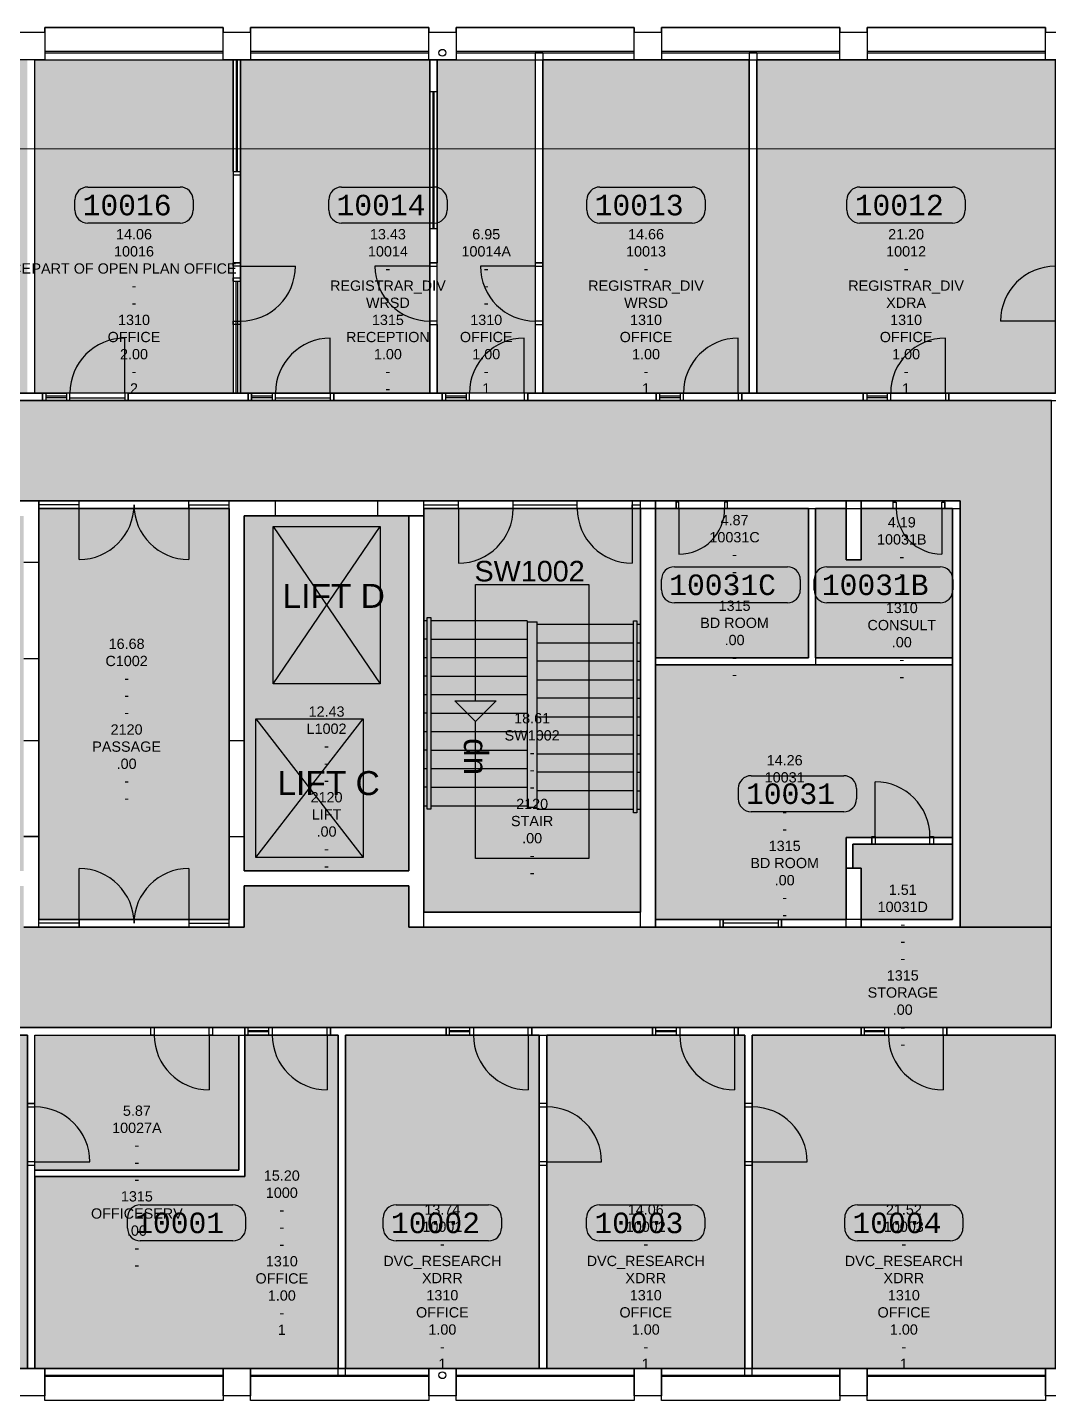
# Model space of a CAD drawing. Header units: millimetres. Extents: x -1147 to 79283, y -22262 to 494.
# Drawn here: x 22273 to 37173, y -19546 to 494 of the extents above; entities that cross this region are included whole.
import ezdxf

# ---------------------------------------------------------------- set-up
doc = ezdxf.new("R2010")
doc.units = ezdxf.units.MM
doc.header["$MEASUREMENT"] = 0
for name, color, linetype in [('_new work', 7, 'Continuous'), ('BRICK_WALLS_P4', 1, 'Continuous'), ('COLUMNS_P5', 3, 'Continuous'), ('DR', 8, 'Continuous'), ('GROS$', 1, 'Continuous'), ('HL-TMP', 7, 'Continuous'), ('LIFTS AND STAIRS', 8, 'Continuous'), ('RM$', 5, 'Continuous'), ('RM$TXT', 5, 'Continuous'), ('SAPSE_P7', 20, 'Continuous'), ('TEXT', 7, 'Continuous'), ('WA', 6, 'Continuous'), ('WA_EXT', 7, 'Continuous'), ('WN', 4, 'Continuous')]:
    doc.layers.add(name, color=color, linetype=linetype)
doc.styles.add('arial', font='arial.ttf')
doc.styles.add('MONOTXT', font='monotxt.shx')
doc.styles.get("Standard").update_dxf_attribs({"font": 'arial.ttf'})

msp = doc.modelspace()

# ---------------------------------------------------------------- hatches: boundary and pattern name
at = {"layer": 'HL-TMP', "true_color": 0xffff00}
h = msp.add_hatch(color=2, dxfattribs=at)
h.paths.add_polyline_path([(5643, -5636), (5643, -4331), (28, -4331), (28, -7221), (5643, -7221)], flags=0)
h.paths.add_polyline_path([(5643, -7331), (28, -7331), (28, -11721), (5643, -11721), (5643, -10151)], flags=0)
h.paths.add_polyline_path([(5643, -14831), (28, -14831), (28, -19076), (5643, -19076)], flags=0)
h.paths.add_polyline_path([(8773, -14211), (5753, -14211), (5753, -19076), (7128, -19076), (7128, -18676), (7528, -18676), (7528, -19076), (8773, -19076)], flags=0)
h.paths.add_polyline_path([(13273, -14211), (8883, -14211), (8883, -19076), (13273, -19076)], flags=0)
h.paths.add_polyline_path([(16273, -14211), (13383, -14211), (13383, -19076), (16273, -19076)], flags=0)
h.paths.add_polyline_path([(19273, -14211), (16383, -14211), (16383, -19076), (19273, -19076)], flags=0)
h.paths.add_polyline_path([(22273, -14211), (19383, -14211), (19383, -19076), (22273, -19076)], flags=0)
h.paths.add_polyline_path([(26806, -14211), (25446, -14211), (25446, -16274), (22383, -16274), (22383, -19076), (26806, -19076)], flags=0)
h.paths.add_polyline_path([(29741, -14211), (26916, -14211), (26916, -19076), (29741, -19076)], flags=0)
h.paths.add_polyline_path([(32741, -14211), (32692, -14211), (29851, -14211), (29851, -19076), (32741, -19076)], flags=0)
h.paths.add_polyline_path([(37273, -14211), (32851, -14211), (32851, -19076), (37273, -19076)], flags=0)
h.paths.add_polyline_path([(40273, -14211), (37383, -14211), (37383, -19076), (40128, -19076), (40128, -18676), (40273, -18676)], flags=0)
h.paths.add_polyline_path([(43273, -14211), (40383, -14211), (40383, -18676), (40528, -18676), (40528, -19076), (43273, -19076)], flags=0)
h.paths.add_polyline_path([(47628, -11831), (42013, -11831), (42013, -14101), (43383, -14101), (43383, -19076), (47628, -19076)], flags=0)
h.paths.add_polyline_path([(47628, -8831), (42013, -8831), (42013, -11721), (47628, -11721)], flags=0)
h.paths.add_polyline_path([(47628, -5843), (42013, -5843), (42013, -8721), (47628, -8721)], flags=0)
h.paths.add_polyline_path([(47628, 24), (43383, 24), (43383, -4331), (42013, -4331), (42013, -4369), (42013, -5733), (47628, -5733)], flags=0)
h.paths.add_polyline_path([(43273, 24), (40528, 24), (40528, -376), (40383, -376), (40383, -4221), (43273, -4221)], flags=0)
h.paths.add_polyline_path([(40273, -376), (40128, -376), (40128, 24), (37383, 24), (37383, -4841), (40273, -4841)], flags=0)
h.paths.add_polyline_path([(37273, 24), (32916, 24), (32916, -4841), (37273, -4841), (37273, -4694)], flags=0)
h.paths.add_polyline_path([(32806, 24), (29793, 24), (29793, -4841), (32806, -4841)], flags=0)
h.paths.add_polyline_path([(28254, 24), (29683, 24), (29683, -4841), (28254, -4841)], flags=0)
h.paths.add_polyline_path([(22383, 24), (25273, 24), (25273, -4841), (22383, -4841)], flags=0)
h.paths.add_polyline_path([(19383, 24), (22273, 24), (22273, -4841), (19383, -4841)], flags=0)
h.paths.add_polyline_path([(19273, 24), (16383, 24), (16383, -4841), (19273, -4841)], flags=0)
h.paths.add_polyline_path([(16273, 24), (13383, 24), (13383, -4841), (16273, -4841)], flags=0)
h.paths.add_polyline_path([(13273, 24), (10383, 24), (10383, -4841), (13273, -4841)], flags=0)
h.paths.add_polyline_path([(7528, 24), (10273, 24), (10273, -4841), (7373, -4841), (7373, -376), (7528, -376)], flags=0)
h.paths.add_polyline_path([(7283, -376), (7128, -376), (7128, 24), (4383, 24), (4383, -4221), (5753, -4221), (5753, -4841), (7283, -4841)], flags=0)
h.paths.add_polyline_path([(5643, -11831), (28, -11831), (28, -14721), (5643, -14721), (5643, -14101)], flags=0)
at = {"layer": 'HL-TMP', "true_color": 0xffcc00}
h = msp.add_hatch(color=40, dxfattribs=at)
h.paths.add_polyline_path([(4273, 24), (28, 24), (28, -4221), (4273, -4221)], flags=0)
h.paths.add_polyline_path([(33673, -6526), (31438, -6526), (31438, -8706), (33673, -8706)], flags=0)
h.paths.add_polyline_path([(35773, -8806), (33773, -8806), (31438, -8806), (31438, -12526), (32427, -12526), (34218, -12526), (34218, -11776), (34218, -11326), (35773, -11326)], flags=0)
at = {"layer": 'HL-TMP', "true_color": 0xff9900}
msp.add_hatch(color=30, dxfattribs=at).paths.add_polyline_path([(28144, 24), (25383, 24), (25383, -4841), (28144, -4841)], flags=16)
at = {"layer": 'HL-TMP', "true_color": 0x666666}
h = msp.add_hatch(color=251, dxfattribs=at)
h.paths.add_polyline_path([(19598, -6636), (16438, -6636), (16438, -12526), (19598, -12526)], flags=0)
h.paths.add_polyline_path([(31218, -6526), (28058, -6526), (28058, -6636), (28058, -12416), (31218, -12416)], flags=0)
h.paths.add_polyline_path([(37218, -4951), (5753, -4951), (5753, -5636), (5753, -10151), (5753, -14101), (37218, -14101), (37218, -12636), (35883, -12636), (32427, -12636), (27838, -12636), (27838, -12036), (25438, -12036), (25438, -12636), (23028, -12636), (22218, -12636), (22218, -12036), (19818, -12036), (19818, -12636), (19598, -12636), (13438, -12636), (13218, -12636), (10218, -12636), (7128, -12636), (7128, -6416), (35883, -6416), (35883, -12636), (37218, -12636)], flags=0)
h.paths.add_polyline_path([(25218, -6526), (22438, -6526), (22438, -11316), (22438, -11316), (22438, -12526), (23028, -12526), (25218, -12526), (25218, -12482)], flags=0)
h.paths.add_polyline_path([(11718, -9526), (10438, -9526), (10438, -12416), (11718, -12416)], flags=0)
h.paths.add_polyline_path([(41903, -5733), (41903, -4331), (40383, -4331), (40383, -4951), (37438, -4951), (37438, -6416), (40528, -6416), (40528, -12636), (40128, -12636), (37328, -12636), (37318, -14101), (41903, -14101)], flags=0)
at = {"layer": 'HL-TMP', "true_color": 0x1000c0}
msp.add_hatch(color=172, dxfattribs=at).paths.add_polyline_path([(35773, -6526), (34438, -6526), (34438, -7276), (34218, -7276), (34218, -6526), (33773, -6526), (33773, -8706), (35773, -8706)], flags=16)
at = {"layer": 'HL-TMP', "true_color": 0xcccccc}
h = msp.add_hatch(color=254, dxfattribs=at)
h.paths.add_polyline_path([(22218, -6636), (19818, -6636), (19818, -11816), (22218, -11816), (22218, -11316)], flags=0)
h.paths.add_polyline_path([(27838, -6636), (25438, -6636), (25438, -11816), (27838, -11816)], flags=0)
at = {"layer": 'HL-TMP', "true_color": 0xff6633}
h = msp.add_hatch(color=30, dxfattribs=at)
h.paths.add_polyline_path([(10218, -11386), (8982, -11386), (8982, -10386), (7528, -10386), (7528, -12526), (10218, -12526)], flags=0)
h.paths.add_polyline_path([(40128, -10386), (37438, -10386), (37438, -12416), (40128, -12416)], flags=0)
h.paths.add_polyline_path([(35773, -11426), (34318, -11426), (34318, -11776), (34438, -11776), (34438, -12526), (35773, -12526)], flags=0)
at = {"layer": 'HL-TMP', "true_color": 0x996633}
msp.add_hatch(color=25, dxfattribs=at).paths.add_polyline_path([(22383, -14211), (25356, -14211), (25356, -16184), (22383, -16184)], flags=16)

# ---------------------------------------------------------------- linework, layer by layer
at = {"linetype": 'Continuous', "lineweight": 0}
msp.add_xline((28, -1276), (1, 0), dxfattribs=at)
at = {"layer": '_new work', "color": 4, "linetype": 'Continuous'}
for p, q in [((25273, -1608), (25273, 24)), ((25273, 24), (25383, 24)), ((25318, 24), (25318, -1608)), ((25338, -1608), (25338, 24)), ((25383, 24), (25383, -1608)), ((25273, -1608), (25383, -1608)), ((25273, -1608), (25273, -1658)), ((25273, -1658), (25383, -1658)), ((25383, -1608), (25383, -1658)), ((25273, -3158), (25383, -3158)), ((25273, -3208), (25273, -3158)), ((25383, -3208), (25383, -3158)), ((25273, -3208), (25273, -4841)), ((25273, -3208), (25383, -3208)), ((25318, -4841), (25318, -3208)), ((25338, -3208), (25338, -4841)), ((25383, -4841), (25383, -3208)), ((25273, -4841), (25383, -4841))]:
    msp.add_line(p, q, dxfattribs=at)
at = {"layer": 'BRICK_WALLS_P4', "linetype": 'Continuous'}
for p, q in [((31438, -6416), (31438, -6526)), ((31438, -6416), (31738, -6416)), ((31438, -6526), (31738, -6526)), ((31738, -6526), (31738, -6416)), ((32488, -6416), (34218, -6416)), ((32488, -6526), (32488, -6416)), ((32488, -6526), (34218, -6526)), ((34218, -6416), (34218, -6526)), ((34438, -6416), (34438, -6526)), ((34438, -6416), (34908, -6416)), ((34438, -6526), (34908, -6526)), ((34908, -6526), (34908, -6416)), ((35658, -6416), (35883, -6416)), ((35658, -6526), (35658, -6416)), ((35658, -6526), (35883, -6526)), ((31218, -12416), (28058, -12416)), ((28058, -12636), (28058, -12416)), ((31218, -12636), (31218, -12416)), ((31218, -12636), (28058, -12636))]:
    msp.add_line(p, q, dxfattribs=at)
at = {"layer": 'BRICK_WALLS_P4'}
msp.add_line((35883, -6526), (35883, -6416), dxfattribs=at)
at = {"layer": 'COLUMNS_P5', "linetype": 'Continuous'}
for p, q in [((19598, -6416), (22438, -6416)), ((22438, -6416), (22438, -6526)), ((22438, -7316), (22438, -6416)), ((25218, -6526), (25218, -6416)), ((25218, -6416), (25888, -6416)), ((25218, -9916), (25218, -6416)), ((25888, -6416), (25888, -6636)), ((27388, -6636), (27388, -6416)), ((27388, -6416), (28058, -6416)), ((28058, -12636), (28058, -6416)), ((31218, -12636), (31218, -6416)), ((31218, -6416), (31438, -6416)), ((31438, -12636), (31438, -6416)), ((34218, -7276), (34218, -6416)), ((34218, -6416), (34438, -6416)), ((34438, -7276), (34438, -6416)), ((25438, -6636), (25888, -6636)), ((25438, -9916), (25438, -6636)), ((25888, -6636), (27388, -6636)), ((27388, -6636), (27838, -6636)), ((27838, -11816), (27838, -6636)), ((22438, -7316), (22218, -7316)), ((34218, -7276), (34438, -7276)), ((22218, -8716), (22438, -8716)), ((22438, -9916), (22438, -8716)), ((22438, -9916), (22218, -9916)), ((25438, -9916), (25218, -9916)), ((25438, -11316), (25438, -9916)), ((22218, -11316), (22438, -11316)), ((22438, -12636), (22438, -11316)), ((25218, -12636), (25218, -11316)), ((25218, -11316), (25438, -11316)), ((25438, -11816), (25438, -11316)), ((27838, -11816), (25438, -11816)), ((34218, -12636), (34218, -11776)), ((34218, -11776), (34438, -11776)), ((34438, -12636), (34438, -11776)), ((25438, -12636), (25438, -12036)), ((25438, -12036), (27838, -12036)), ((27838, -12636), (27838, -12036)), ((22218, -12636), (22438, -12636)), ((25438, -12636), (25218, -12636)), ((28058, -12636), (27838, -12636)), ((31438, -12636), (31218, -12636)), ((34438, -12636), (34218, -12636))]:
    msp.add_line(p, q, dxfattribs=at)
for points in [[(22528, 24), (22128, 24), (22128, 424), (22528, 424), (22528, 24)], [(25528, 24), (25128, 24), (25128, 424), (25528, 424), (25528, 24)], [(28528, 24), (28128, 24), (28128, 424), (28528, 424), (28528, 24)], [(31528, 24), (31128, 24), (31128, 424), (31528, 424), (31528, 24)], [(34528, 24), (34128, 24), (34128, 424), (34528, 424), (34528, 24)], [(37528, 24), (37128, 24), (37128, 424), (37528, 424), (37528, 24)], [(22528, -19476), (22128, -19476), (22128, -19076), (22528, -19076), (22528, -19476)], [(25528, -19476), (25128, -19476), (25128, -19076), (25528, -19076), (25528, -19476)], [(28528, -19476), (28128, -19476), (28128, -19076), (28528, -19076), (28528, -19476)], [(31528, -19476), (31128, -19476), (31128, -19076), (31528, -19076), (31528, -19476)], [(34528, -19476), (34128, -19476), (34128, -19076), (34528, -19076), (34528, -19476)], [(37528, -19476), (37128, -19476), (37128, -19076), (37528, -19076), (37528, -19476)]]:
    msp.add_lwpolyline(points, dxfattribs=at)
at = {"layer": 'COLUMNS_P5', "linetype": 'Continuous', "lineweight": -3}
for centre in [(28328, 124), (28328, -19176)]:
    msp.add_circle(centre, 50, dxfattribs=at)
at = {"layer": 'DR', "linetype": 'Continuous'}
for p, q in [((25383, -2941), (25273, -2941)), ((25383, -2991), (26183, -2991)), ((29683, -2991), (28883, -2991)), ((37273, -3791), (36473, -3791)), ((25383, -3841), (25273, -3841)), ((29523, -4841), (29523, -4041)), ((32646, -4841), (32646, -4041)), ((35670, -4841), (35670, -4041)), ((22893, -4911), (23693, -4911)), ((22893, -4951), (23693, -4951)), ((25893, -4911), (26693, -4911)), ((25893, -4951), (26693, -4951)), ((23028, -7271), (23028, -6471)), ((24628, -6471), (24628, -7271)), ((28561, -6526), (28561, -7326)), ((29361, -6526), (28561, -6526)), ((30296, -6526), (31096, -6526)), ((31096, -6526), (31096, -7326)), ((31780, -6526), (31780, -7193)), ((35617, -6526), (35617, -7193)), ((34643, -11316), (34643, -10516)), ((23028, -12526), (23028, -11781)), ((24628, -11781), (24628, -12581)), ((32427, -12526), (33227, -12526)), ((32427, -12576), (33227, -12576)), ((24924, -14211), (24924, -15011)), ((26646, -14211), (26646, -15011)), ((29581, -14211), (29581, -15011)), ((32593, -14211), (32593, -15011)), ((35637, -14211), (35637, -15011)), ((22383, -16061), (23183, -16061)), ((29851, -16061), (30651, -16061)), ((32851, -16061), (33651, -16061))]:
    msp.add_line(p, q, dxfattribs=at)
at = {"layer": 'DR', "color": 8, "linetype": 'Continuous'}
msp.add_line((28144, -2991), (27344, -2991), dxfattribs=at)
at = {"layer": 'DR', "color": 1, "linetype": 'Continuous'}
for p, q in [((28144, -2941), (28254, -2941)), ((28144, -3841), (28254, -3841))]:
    msp.add_line(p, q, dxfattribs=at)
at = {"layer": 'DR'}
for p, q in [((23693, -4841), (23693, -4041)), ((26693, -4841), (26693, -4041))]:
    msp.add_line(p, q, dxfattribs=at)
at = {"layer": 'DR', "linetype": 'Continuous'}
for points in [[(25273, -2991), (25273, -2941), (25383, -2941), (25383, -2991), (25273, -2991)], [(29793, -2991), (29793, -2941), (29683, -2941), (29683, -2991), (29793, -2991)], [(25273, -3841), (25273, -3791), (25383, -3791), (25383, -3841), (25273, -3841)], [(29793, -3841), (29793, -3791), (29683, -3791), (29683, -3841), (29793, -3841)], [(22543, -4841), (22543, -4951), (22493, -4951), (22493, -4841), (22543, -4841)], [(22843, -4951), (22893, -4951), (22893, -4841), (22843, -4841), (22843, -4951)], [(23693, -4951), (23743, -4951), (23743, -4841), (23693, -4841), (23693, -4951)], [(25543, -4841), (25543, -4951), (25493, -4951), (25493, -4841), (25543, -4841)], [(25543, -4841), (25543, -4951), (25493, -4951), (25493, -4841), (25543, -4841)], [(25493, -4951), (25543, -4951), (25543, -4841), (25493, -4841), (25493, -4951)], [(25843, -4951), (25893, -4951), (25893, -4841), (25843, -4841), (25843, -4951)], [(26693, -4951), (26743, -4951), (26743, -4841), (26693, -4841), (26693, -4951)], [(26693, -4951), (26743, -4951), (26743, -4841), (26693, -4841), (26693, -4951)], [(26693, -4951), (26743, -4951), (26743, -4841), (26693, -4841), (26693, -4951)], [(28373, -4841), (28373, -4951), (28323, -4951), (28323, -4841), (28373, -4841)], [(28673, -4951), (28723, -4951), (28723, -4841), (28673, -4841), (28673, -4951)], [(29523, -4951), (29573, -4951), (29573, -4841), (29523, -4841), (29523, -4951)], [(31496, -4841), (31496, -4951), (31446, -4951), (31446, -4841), (31496, -4841)], [(31796, -4951), (31846, -4951), (31846, -4841), (31796, -4841), (31796, -4951)], [(32646, -4951), (32696, -4951), (32696, -4841), (32646, -4841), (32646, -4951)], [(34520, -4841), (34520, -4951), (34470, -4951), (34470, -4841), (34520, -4841)], [(34820, -4951), (34870, -4951), (34870, -4841), (34820, -4841), (34820, -4951)], [(35670, -4951), (35720, -4951), (35720, -4841), (35670, -4841), (35670, -4951)], [(31780, -6434), (31738, -6434), (31738, -6526), (31780, -6526), (31780, -6434)], [(32488, -6434), (32447, -6434), (32447, -6526), (32488, -6526), (32488, -6434)], [(34908, -6434), (34950, -6434), (34950, -6526), (34908, -6526), (34908, -6434)], [(35617, -6434), (35658, -6434), (35658, -6526), (35617, -6526), (35617, -6434)], [(34643, -11426), (34593, -11426), (34593, -11316), (34643, -11316), (34643, -11426)], [(35493, -11426), (35443, -11426), (35443, -11316), (35493, -11316), (35493, -11426)], [(32377, -12636), (32427, -12636), (32427, -12526), (32377, -12526), (32377, -12636)], [(33227, -12636), (33277, -12636), (33277, -12526), (33227, -12526), (33227, -12636)], [(24074, -14101), (24124, -14101), (24124, -14211), (24074, -14211), (24074, -14101)], [(24924, -14101), (24974, -14101), (24974, -14211), (24924, -14211), (24924, -14101)], [(25496, -14211), (25496, -14101), (25446, -14101), (25446, -14211), (25496, -14211)], [(25796, -14101), (25846, -14101), (25846, -14211), (25796, -14211), (25796, -14101)], [(26646, -14101), (26696, -14101), (26696, -14211), (26646, -14211), (26646, -14101)], [(28431, -14211), (28431, -14101), (28381, -14101), (28381, -14211), (28431, -14211)], [(28731, -14101), (28781, -14101), (28781, -14211), (28731, -14211), (28731, -14101)], [(29581, -14101), (29631, -14101), (29631, -14211), (29581, -14211), (29581, -14101)], [(31443, -14211), (31443, -14101), (31393, -14101), (31393, -14211), (31443, -14211)], [(31743, -14101), (31793, -14101), (31793, -14211), (31743, -14211), (31743, -14101)], [(32593, -14101), (32643, -14101), (32643, -14211), (32593, -14211), (32593, -14101)], [(34487, -14211), (34487, -14101), (34437, -14101), (34437, -14211), (34487, -14211)], [(34787, -14101), (34837, -14101), (34837, -14211), (34787, -14211), (34787, -14101)], [(35637, -14101), (35687, -14101), (35687, -14211), (35637, -14211), (35637, -14101)], [(22273, -15211), (22273, -15261), (22383, -15261), (22383, -15211), (22273, -15211)], [(29741, -15211), (29741, -15261), (29851, -15261), (29851, -15211), (29741, -15211)], [(32741, -15211), (32741, -15261), (32851, -15261), (32851, -15211), (32741, -15211)], [(22273, -16061), (22273, -16111), (22383, -16111), (22383, -16061), (22273, -16061)], [(29741, -16061), (29741, -16111), (29851, -16111), (29851, -16061), (29741, -16061)], [(32741, -16061), (32741, -16111), (32851, -16111), (32851, -16061), (32741, -16061)]]:
    msp.add_lwpolyline(points, dxfattribs=at)
at = {"layer": 'DR', "color": 8, "linetype": 'Continuous'}
for points in [[(28254, -2991), (28254, -2941), (28144, -2941), (28144, -2991), (28254, -2991)], [(28254, -3841), (28254, -3791), (28144, -3791), (28144, -3841), (28254, -3841)]]:
    msp.add_lwpolyline(points, dxfattribs=at)
at = {"layer": 'DR'}
msp.add_lwpolyline([(25843, -4951), (25893, -4951), (25893, -4841), (25843, -4841), (25843, -4951)], dxfattribs=at)
at = {"layer": 'DR', "linetype": 'Continuous'}
for centre, radius, start, end in [((25383, -2991), 800, 270, 0), ((29683, -2991), 800, 180, 270), ((37273, -3791), 800, 90, 180), ((29523, -4841), 800, 90, 180), ((32646, -4841), 800, 90, 180), ((35670, -4841), 800, 90, 180), ((23028, -6471), 800, 270, 0), ((24628, -6471), 800, 180, 270), ((28561, -6526), 800, 270, 0), ((31096, -6526), 800, 180, 270), ((31780, -6526), 667, 270, 0), ((35617, -6526), 667, 180, 270), ((34643, -11316), 800, 0, 90), ((23028, -12581), 800, 0, 90), ((24628, -12581), 800, 90, 180), ((24924, -14211), 800, 180, 270), ((26646, -14211), 800, 180, 270), ((29581, -14211), 800, 180, 270), ((32593, -14211), 800, 180, 270), ((35637, -14211), 800, 180, 270), ((22383, -16061), 800, 0, 90), ((29851, -16061), 800, 0, 90), ((32851, -16061), 800, 0, 90)]:
    msp.add_arc(centre, radius, start, end, dxfattribs=at)
at = {"layer": 'DR', "color": 8, "linetype": 'Continuous'}
msp.add_arc((28144, -2991), 800, 180, 270, dxfattribs=at)
at = {"layer": 'DR'}
for centre in [(23693, -4841), (26693, -4841)]:
    msp.add_arc(centre, 800, 90, 180, dxfattribs=at)
at = {"layer": 'GROS$'}
for points in [[(22128, 424), (22528, 424), (22528, 494), (25128, 494), (25128, 424), (25528, 424), (25528, 494), (28128, 494), (28128, 424), (28528, 424), (28528, 494), (31128, 494), (31128, 424), (31528, 424), (31528, 494), (34128, 494), (34128, 424), (34528, 424), (34528, 494), (37128, 494), (37128, 424), (37528, 424)], [(22273, -4841), (22383, -4841), (22383, 24), (25273, 24), (25273, -4841), (25383, -4841), (25383, 24), (28144, 24), (28144, -4841), (28254, -4841), (28254, 24), (29582, 24), (29683, 24), (29683, -4841), (29793, -4841), (29793, 24), (32806, 24), (32806, -4841), (32916, -4841), (32916, 24), (37273, 24)], [(40273, -4841), (5753, -4841)], [(5753, -4951), (40383, -4951)], [(37218, -12636), (35883, -12636), (35883, -6416), (7128, -6416)], [(22218, -11316), (22438, -11316), (22438, -6526), (25218, -6526), (25218, -12482), (25218, -12526), (23028, -12526), (23028, -12636), (25438, -12636), (25438, -12036), (27838, -12036), (27838, -12636), (32427, -12636), (32427, -12526), (31438, -12526), (31438, -6526), (31218, -6526), (31218, -12416), (28058, -12416), (28058, -6636), (27838, -6636), (27838, -11816), (25438, -11816), (25438, -6636), (28058, -6636), (28058, -6526), (33673, -6526), (33673, -8706), (31438, -8706), (31438, -8806), (33773, -8806), (35773, -8806), (35773, -8706), (33773, -8706), (33773, -6526), (34218, -6526), (34218, -7276), (34438, -7276), (34438, -6526), (35773, -6526), (35773, -11326), (34218, -11326), (34218, -11776), (34318, -11776), (34318, -11426), (35773, -11426), (35773, -12526), (34438, -12526), (34438, -11776), (34218, -11776), (34218, -12526), (32427, -12526), (32427, -12636), (37218, -12636)], [(22218, -12636), (23028, -12636), (23028, -12526), (22438, -12526), (22438, -11316), (22218, -11316)], [(37218, -14101), (5753, -14101)], [(19383, -14211), (22273, -14211), (22273, -19076), (22383, -19076), (22383, -14211), (25446, -14211), (25446, -16274), (22383, -16274), (22383, -16184), (25356, -16184), (25356, -14211), (26806, -14211), (26806, -19076), (26916, -19076), (26916, -14211), (29741, -14211), (29741, -19076), (29851, -19076), (29851, -14211), (32692, -14211), (32741, -14211), (32741, -19076), (32851, -19076), (32851, -14211), (37273, -14211)], [(40128, -19076), (7528, -19076)], [(37328, -19476), (37128, -19476), (37128, -19546), (34528, -19546), (34528, -19476), (34128, -19476), (34128, -19546), (31528, -19546), (31528, -19476), (31128, -19476), (31128, -19546), (28528, -19546), (28528, -19476), (28128, -19476), (28128, -19546), (25528, -19546), (25528, -19476), (25128, -19476), (25128, -19546), (22528, -19546), (22528, -19476), (22128, -19476)]]:
    msp.add_lwpolyline(points, dxfattribs=at)
at = {"layer": 'LIFTS AND STAIRS', "linetype": 'Continuous'}
for p, q in [((25857, -6788), (27420, -9088)), ((25857, -9088), (27420, -6788)), ((28058, -10866), (28058, -8166)), ((28108, -8166), (28058, -8166)), ((28108, -10916), (28108, -8116)), ((28108, -8116), (28158, -8116)), ((28158, -8116), (28158, -10916)), ((29563, -8166), (28158, -8166)), ((29563, -8166), (29563, -10891)), ((29563, -8182), (29713, -8182)), ((29713, -10916), (29713, -8182)), ((29713, -8216), (31118, -8216)), ((31168, -8216), (31218, -8216)), ((31218, -10916), (31218, -8216)), ((28108, -8436), (28058, -8436)), ((28158, -8436), (29563, -8436)), ((29713, -8486), (31118, -8486)), ((31168, -8486), (31218, -8486)), ((28108, -8706), (28058, -8706)), ((29563, -8706), (28158, -8706)), ((31118, -8756), (29713, -8756)), ((31168, -8756), (31218, -8756)), ((28108, -8976), (28058, -8976)), ((28158, -8976), (29563, -8976)), ((29713, -9026), (31118, -9026)), ((31168, -9026), (31218, -9026)), ((28108, -9246), (28058, -9246)), ((29563, -9246), (28158, -9246)), ((31118, -9296), (29713, -9296)), ((31168, -9296), (31218, -9296)), ((25608, -9598), (27170, -11620)), ((25608, -11620), (27170, -9598)), ((28108, -9516), (28058, -9516)), ((28158, -9516), (29563, -9516)), ((29713, -9566), (31118, -9566)), ((31168, -9566), (31218, -9566)), ((28108, -9786), (28058, -9786)), ((29563, -9786), (28158, -9786)), ((31118, -9836), (29713, -9836)), ((31168, -9836), (31218, -9836)), ((28108, -10056), (28058, -10056)), ((28158, -10056), (29563, -10056)), ((29713, -10106), (31118, -10106)), ((31168, -10106), (31218, -10106)), ((28108, -10326), (28058, -10326)), ((29563, -10326), (28158, -10326)), ((31118, -10376), (29713, -10376)), ((31168, -10376), (31218, -10376)), ((28108, -10596), (28058, -10596)), ((28158, -10596), (29563, -10596)), ((31118, -10646), (29713, -10646)), ((31168, -10646), (31218, -10646)), ((28058, -10866), (28108, -10866)), ((28158, -10916), (28108, -10916)), ((28158, -10866), (29563, -10866)), ((29713, -10891), (29563, -10891)), ((29713, -10916), (31118, -10916)), ((31168, -10916), (31218, -10916))]:
    msp.add_line(p, q, dxfattribs=at)
for points in [[(27420, -9088), (25857, -9088), (25857, -6788), (27420, -6788), (27420, -9088)], [(28811, -9335), (28811, -7635), (30466, -7635), (30466, -11635)], [(31168, -10966), (31118, -10966), (31118, -8166), (31168, -8166), (31168, -10966)], [(28811, -9635), (28511, -9335), (29111, -9335), (28811, -9635)], [(27170, -11620), (25608, -11620), (25608, -9598), (27170, -9598), (27170, -11620)], [(30466, -11635), (28811, -11635), (28811, -9635)]]:
    msp.add_lwpolyline(points, dxfattribs=at)
at = {"layer": 'RM$'}
for points in [[(22383, 24), (25273, 24), (25273, -4841), (22383, -4841)], [(28144, 24), (28144, 24), (25383, 24), (25383, -4841), (28144, -4841)], [(28254, 24), (29683, 24), (29683, -4841), (28254, -4841)], [(32806, 24), (29793, 24), (29793, -4841), (32806, -4841)], [(37273, 24), (32916, 24), (32916, -4841), (37273, -4841), (37273, -4694)], [(25218, -6526), (22438, -6526), (22438, -11316), (22438, -11316), (22438, -12526), (23028, -12526), (25218, -12526), (25218, -12482)], [(31218, -6526), (28058, -6526), (28058, -6636), (28058, -12416), (31218, -12416)], [(33673, -6526), (31438, -6526), (31438, -8706), (33673, -8706)], [(35773, -6526), (34438, -6526), (34438, -7276), (34218, -7276), (34218, -6526), (33773, -6526), (33773, -8706), (35773, -8706)], [(27838, -6636), (25438, -6636), (25438, -11816), (27838, -11816)], [(35773, -8806), (33773, -8806), (31438, -8806), (31438, -12526), (32427, -12526), (34218, -12526), (34218, -11776), (34218, -11326), (35773, -11326)], [(35773, -11426), (34318, -11426), (34318, -11776), (34438, -11776), (34438, -12526), (35773, -12526)], [(22273, -14211), (19383, -14211), (19383, -19076), (22273, -19076)], [(26806, -14211), (25446, -14211), (25446, -16274), (22383, -16274), (22383, -16274), (22383, -19076), (26806, -19076)], [(22383, -14211), (25356, -14211), (25356, -16184), (22383, -16184)], [(29741, -14211), (26916, -14211), (26916, -19076), (29741, -19076)], [(32741, -14211), (32692, -14211), (29851, -14211), (29851, -19076), (32741, -19076)], [(37273, -14211), (32851, -14211), (32851, -19076), (37273, -19076)]]:
    msp.add_lwpolyline(points, close=True, dxfattribs=at)
for points in [[(7128, -6416), (35883, -6416), (35883, -12636), (37218, -12636), (37218, -4951), (5753, -4951)], [(5753, -14101), (37218, -14101), (37218, -12636), (35883, -12636), (32427, -12636), (27838, -12636), (27838, -12036), (25438, -12036), (25438, -12636), (23028, -12636), (22218, -12636)]]:
    msp.add_lwpolyline(points, dxfattribs=at)
at = {"layer": 'SAPSE_P7', "linetype": 'Continuous'}
for p, q in [((23153, -1836), (24503, -1836)), ((26858, -1836), (28208, -1836)), ((30625, -1836), (31975, -1836)), ((34420, -1836), (35770, -1836)), ((22966, -2173), (22966, -2023)), ((24691, -2023), (24691, -2173)), ((26671, -2173), (26671, -2023)), ((28396, -2023), (28396, -2173)), ((30437, -2173), (30437, -2023)), ((32162, -2023), (32162, -2173)), ((34232, -2173), (34232, -2023)), ((35957, -2023), (35957, -2173)), ((24503, -2361), (23153, -2361)), ((28208, -2361), (26858, -2361)), ((31975, -2361), (30625, -2361)), ((35770, -2361), (34420, -2361)), ((31713, -7378), (33363, -7378)), ((33940, -7378), (35590, -7378)), ((31525, -7715), (31525, -7565)), ((33550, -7565), (33550, -7715)), ((33753, -7715), (33753, -7565)), ((35778, -7565), (35778, -7715)), ((33363, -7903), (31713, -7903)), ((35590, -7903), (33940, -7903)), ((32647, -10764), (32647, -10614)), ((32834, -10427), (34184, -10427)), ((34372, -10614), (34372, -10764)), ((34184, -10952), (32834, -10952)), ((23920, -16691), (25270, -16691)), ((27653, -16691), (29003, -16691)), ((30621, -16691), (31971, -16691)), ((34387, -16691), (35737, -16691)), ((23732, -17028), (23732, -16878)), ((25457, -16878), (25457, -17028)), ((27466, -17028), (27466, -16878)), ((29191, -16878), (29191, -17028)), ((30433, -17028), (30433, -16878)), ((32158, -16878), (32158, -17028)), ((34199, -17028), (34199, -16878)), ((35924, -16878), (35924, -17028)), ((25270, -17216), (23920, -17216)), ((29003, -17216), (27653, -17216)), ((31971, -17216), (30621, -17216)), ((35737, -17216), (34387, -17216))]:
    msp.add_line(p, q, dxfattribs=at)
for points in [[(22383, 24), (25273, 24), (25273, -4841), (22383, -4841), (22383, 24)], [(25383, 24), (29683, 24), (29683, -4841), (25383, -4841), (25383, 24)], [(29793, 24), (32806, 24), (32806, -4841), (29793, -4841), (29793, 24)], [(32916, 24), (37273, 24), (37273, -4841), (32916, -4841), (32916, 24)], [(22438, -6526), (25218, -6526), (25218, -12526), (22438, -12526), (22438, -6526)], [(28058, -6527), (31218, -6527), (31218, -12416), (28058, -12416), (28058, -6527)], [(31438, -6526), (33673, -6526), (33673, -8706), (31438, -8706), (31438, -6526)], [(33773, -6526), (35773, -6526), (35773, -8706), (33773, -8706), (33773, -6526)], [(31438, -8806), (35773, -8806), (35773, -12526), (31438, -12526), (31438, -8806)], [(22383, -14211), (26806, -14211), (26806, -19076), (22383, -19076), (22383, -14211)], [(26916, -14211), (29741, -14211), (29741, -19076), (26916, -19076), (26916, -14211)], [(29851, -14211), (32741, -14211), (32741, -19076), (29851, -19076), (29851, -14211)], [(32851, -14211), (37273, -14211), (37273, -19076), (32851, -19076), (32851, -14211)]]:
    msp.add_lwpolyline(points, close=True, dxfattribs=at)
for centre, start, end in [((23153, -2023), 90, 180), ((24503, -2023), 0, 90), ((26858, -2023), 90, 180), ((28208, -2023), 0, 90), ((30625, -2023), 90, 180), ((31975, -2023), 0, 90), ((34420, -2023), 90, 180), ((35770, -2023), 0, 90), ((23153, -2173), 180, 270), ((24503, -2173), 270, 0), ((26858, -2173), 180, 270), ((28208, -2173), 270, 0), ((30625, -2173), 180, 270), ((31975, -2173), 270, 0), ((34420, -2173), 180, 270), ((35770, -2173), 270, 0), ((31713, -7565), 90, 180), ((33363, -7565), 0, 90), ((33940, -7565), 90, 180), ((35590, -7565), 0, 90), ((31713, -7715), 180, 270), ((33363, -7715), 270, 0), ((33940, -7715), 180, 270), ((35590, -7715), 270, 0), ((32834, -10614), 90, 180), ((34184, -10614), 0, 90), ((32834, -10764), 180, 270), ((34184, -10764), 270, 0), ((23920, -16878), 90, 180), ((25270, -16878), 0, 90), ((27653, -16878), 90, 180), ((29003, -16878), 0, 90), ((30621, -16878), 90, 180), ((31971, -16878), 0, 90), ((34387, -16878), 90, 180), ((35737, -16878), 0, 90), ((23920, -17028), 180, 270), ((25270, -17028), 270, 0), ((27653, -17028), 180, 270), ((29003, -17028), 270, 0), ((30621, -17028), 180, 270), ((31971, -17028), 270, 0), ((34387, -17028), 180, 270), ((35737, -17028), 270, 0)]:
    msp.add_arc(centre, 188, start, end, dxfattribs=at)
at = {"layer": 'WA', "linetype": 'Continuous'}
for p, q in [((25383, 24), (25273, 24)), ((25273, 24), (25273, -2941)), ((25383, 24), (25273, 24)), ((25383, 24), (25383, -2941)), ((28144, 24), (28144, -441)), ((28254, 24), (28254, -441)), ((29683, 123), (29683, -2941)), ((29793, 123), (29683, 123)), ((29793, 123), (29793, -2941)), ((32806, 123), (32806, -4841)), ((32916, 123), (32806, 123)), ((32916, 123), (32916, -4841)), ((28144, -441), (28254, -441)), ((28144, -2441), (28144, -2941)), ((28254, -2441), (28254, -2941)), ((29683, -2941), (29793, -2941)), ((25273, -3841), (25273, -4841)), ((25383, -3841), (25383, -4841)), ((28144, -3841), (28144, -4841)), ((28254, -3841), (28254, -4841)), ((29683, -3841), (29793, -3841)), ((29683, -3841), (29683, -4841)), ((29793, -3841), (29793, -4841)), ((20743, -4841), (22493, -4841)), ((20743, -4951), (22493, -4951)), ((22493, -4841), (22493, -4951)), ((23743, -4841), (23743, -4951)), ((23743, -4841), (25273, -4841)), ((23743, -4951), (25493, -4951)), ((25273, -4841), (25493, -4841)), ((25493, -4841), (25493, -4951)), ((26743, -4841), (26743, -4951)), ((26743, -4841), (28323, -4841)), ((26743, -4951), (28323, -4951)), ((28323, -4841), (28323, -4951)), ((29573, -4841), (29573, -4951)), ((29573, -4841), (29683, -4841)), ((29573, -4951), (31446, -4951)), ((29793, -4841), (31446, -4841)), ((31446, -4841), (31446, -4951)), ((32696, -4841), (32696, -4951)), ((32696, -4841), (32806, -4841)), ((32696, -4951), (34470, -4951)), ((32916, -4841), (34470, -4841)), ((34470, -4841), (34470, -4951)), ((35720, -4841), (35720, -4951)), ((35720, -4841), (37273, -4841)), ((35720, -4951), (37493, -4951)), ((33673, -6526), (33673, -8706)), ((33773, -6526), (33773, -8806)), ((35773, -12526), (35773, -6526)), ((35883, -12636), (35883, -6526)), ((33673, -8706), (31438, -8706)), ((33773, -8806), (31438, -8806)), ((34218, -11326), (34593, -11326)), ((34218, -11326), (34218, -11776)), ((34593, -11326), (34593, -11426)), ((34593, -11326), (34593, -11426)), ((34593, -11326), (34593, -11426)), ((35493, -11326), (35773, -11326)), ((35493, -11326), (35493, -11426)), ((35493, -11326), (35493, -11426)), ((35493, -11326), (35493, -11426)), ((34593, -11426), (34318, -11426)), ((34318, -11426), (34318, -11776)), ((35773, -11426), (35493, -11426)), ((31438, -12526), (32377, -12526)), ((31438, -12526), (31438, -12636)), ((32377, -12526), (32377, -12636)), ((33277, -12526), (34218, -12526)), ((33277, -12526), (33277, -12636)), ((34438, -12526), (35773, -12526)), ((34438, -12526), (34438, -12636)), ((31438, -12636), (32377, -12636)), ((33277, -12636), (34218, -12636)), ((34438, -12636), (35883, -12636)), ((20743, -14101), (24124, -14101)), ((20743, -14211), (22273, -14211)), ((22273, -15211), (22273, -14211)), ((22383, -14211), (24124, -14211)), ((22383, -15211), (22383, -14211)), ((24924, -14101), (25446, -14101)), ((24924, -14211), (25356, -14211)), ((25446, -14211), (25446, -14101)), ((26696, -14211), (26696, -14101)), ((26696, -14101), (28381, -14101)), ((26696, -14211), (26806, -14211)), ((26806, -16111), (26806, -14211)), ((26916, -14211), (28381, -14211)), ((26916, -16111), (26916, -14211)), ((28381, -14211), (28381, -14101)), ((29631, -14211), (29631, -14101)), ((29631, -14101), (31393, -14101)), ((29631, -14211), (31393, -14211)), ((29741, -15261), (29741, -14211)), ((29851, -15261), (29851, -14211)), ((31393, -14211), (31393, -14101)), ((32643, -14211), (32643, -14101)), ((32643, -14101), (34437, -14101)), ((32643, -14211), (32741, -14211)), ((32741, -15261), (32741, -14211)), ((32851, -14211), (34437, -14211)), ((32851, -15261), (32851, -14211)), ((34437, -14211), (34437, -14101)), ((35687, -14211), (35687, -14101)), ((35687, -14101), (37218, -14101)), ((35687, -14211), (37273, -14211)), ((22273, -15211), (22383, -15211)), ((22273, -19076), (22273, -16111)), ((22273, -16111), (22383, -16111)), ((22383, -16184), (22383, -16111)), ((26806, -19175), (26806, -16111)), ((26916, -19175), (26916, -16111)), ((29741, -19076), (29741, -16061)), ((29851, -19076), (29851, -16061)), ((32741, -19175), (32741, -16061)), ((32851, -19175), (32851, -16061)), ((22383, -19076), (22383, -16274)), ((22273, -19076), (22383, -19076)), ((26806, -19175), (26916, -19175)), ((29741, -19175), (29851, -19175)), ((32741, -19175), (32851, -19175))]:
    msp.add_line(p, q, dxfattribs=at)
at = {"layer": 'WA'}
for p, q in [((25356, -16184), (25356, -14211)), ((25446, -16274), (25446, -14211)), ((22383, -16184), (25356, -16184)), ((22383, -16274), (25446, -16274))]:
    msp.add_line(p, q, dxfattribs=at)
at = {"layer": 'WA_EXT', "linetype": 'Continuous'}
for p, q in [((25128, 143), (22528, 143)), ((22528, 123), (25128, 123)), ((28128, 143), (25528, 143)), ((25528, 123), (28128, 123)), ((31128, 143), (28528, 143)), ((28528, 123), (31128, 123)), ((34128, 143), (31528, 143)), ((31528, 123), (34128, 123)), ((37128, 143), (34528, 143)), ((34528, 123), (37128, 123)), ((22528, -19175), (25128, -19175)), ((25128, -19195), (22528, -19195)), ((25528, -19175), (28128, -19175)), ((28128, -19195), (25528, -19195)), ((28528, -19175), (31128, -19175)), ((31128, -19195), (28528, -19195)), ((31528, -19175), (34128, -19175)), ((34128, -19195), (31528, -19195)), ((34528, -19175), (37128, -19175)), ((37128, -19195), (34528, -19195))]:
    msp.add_line(p, q, dxfattribs=at)
for points in [[(25128, 494), (22528, 494), (22528, 24), (25128, 24), (25128, 494)], [(28128, 494), (25528, 494), (25528, 24), (28128, 24), (28128, 494)], [(31128, 494), (28528, 494), (28528, 24), (31128, 24), (31128, 494)], [(34128, 494), (31528, 494), (31528, 24), (34128, 24), (34128, 494)], [(37128, 494), (34528, 494), (34528, 24), (37128, 24), (37128, 494)], [(25128, -19546), (22528, -19546), (22528, -19076), (25128, -19076), (25128, -19546)], [(28128, -19546), (25528, -19546), (25528, -19076), (28128, -19076), (28128, -19546)], [(31128, -19546), (28528, -19546), (28528, -19076), (31128, -19076), (31128, -19546)], [(34128, -19546), (31528, -19546), (31528, -19076), (34128, -19076), (34128, -19546)], [(37128, -19546), (34528, -19546), (34528, -19076), (37128, -19076), (37128, -19546)]]:
    msp.add_lwpolyline(points, dxfattribs=at)
at = {"layer": 'WN', "color": 4, "linetype": 'Continuous'}
for p, q in [((28144, -2441), (28144, -441)), ((28144, -441), (28254, -441)), ((28189, -441), (28189, -2441)), ((28209, -2441), (28209, -441)), ((28254, -441), (28254, -2441)), ((28144, -2441), (28254, -2441))]:
    msp.add_line(p, q, dxfattribs=at)
at = {"layer": 'WN', "linetype": 'Continuous'}
for p, q in [((22543, -4841), (22843, -4841)), ((22843, -4886), (22543, -4886)), ((22543, -4906), (22843, -4906)), ((22843, -4951), (22543, -4951)), ((25543, -4841), (25843, -4841)), ((25843, -4886), (25543, -4886)), ((25543, -4906), (25843, -4906)), ((25843, -4951), (25543, -4951)), ((28373, -4841), (28673, -4841)), ((28673, -4886), (28373, -4886)), ((28373, -4906), (28673, -4906)), ((28673, -4951), (28373, -4951)), ((31496, -4841), (31796, -4841)), ((31796, -4886), (31496, -4886)), ((31496, -4906), (31796, -4906)), ((31796, -4951), (31496, -4951)), ((34520, -4841), (34820, -4841)), ((34820, -4886), (34520, -4886)), ((34520, -4906), (34820, -4906)), ((34820, -4951), (34520, -4951)), ((23028, -6416), (22438, -6416)), ((23028, -6471), (22438, -6471)), ((22438, -6526), (23028, -6526)), ((23028, -6526), (23028, -6416)), ((24628, -6526), (24628, -6416)), ((25218, -6416), (24628, -6416)), ((24628, -6471), (25218, -6471)), ((24628, -6526), (25218, -6526)), ((28058, -6416), (28561, -6416)), ((28058, -6526), (28058, -6416)), ((28058, -6471), (28561, -6471)), ((28561, -6526), (28058, -6526)), ((28561, -6526), (28561, -6416)), ((29361, -6416), (30296, -6416)), ((29361, -6526), (29361, -6416)), ((29361, -6471), (30296, -6471)), ((30296, -6526), (29361, -6526)), ((30296, -6526), (30296, -6416)), ((31218, -6416), (31096, -6416)), ((31096, -6416), (31096, -6526)), ((31096, -6526), (31096, -6471)), ((31096, -6471), (31218, -6471)), ((31096, -6526), (31218, -6526)), ((31218, -6526), (31218, -6416)), ((23028, -12526), (22438, -12526)), ((23028, -12581), (22438, -12581)), ((23028, -12526), (23028, -12636)), ((24628, -12526), (24628, -12636)), ((25218, -12526), (24628, -12526)), ((24628, -12581), (25218, -12581)), ((22438, -12636), (23028, -12636)), ((24628, -12636), (25218, -12636)), ((25796, -14101), (25496, -14101)), ((25496, -14146), (25796, -14146)), ((25796, -14166), (25496, -14166)), ((25496, -14211), (25796, -14211)), ((28731, -14101), (28431, -14101)), ((28431, -14146), (28731, -14146)), ((28731, -14166), (28431, -14166)), ((28431, -14211), (28731, -14211)), ((31743, -14101), (31443, -14101)), ((31443, -14146), (31743, -14146)), ((31743, -14166), (31443, -14166)), ((31443, -14211), (31743, -14211)), ((34787, -14101), (34487, -14101)), ((34487, -14146), (34787, -14146)), ((34787, -14166), (34487, -14166)), ((34487, -14211), (34787, -14211))]:
    msp.add_line(p, q, dxfattribs=at)
at = {"layer": 'WN', "color": 4}
for p, q in [((25543, -4841), (25843, -4841)), ((25843, -4886), (25543, -4886)), ((25543, -4906), (25843, -4906)), ((25843, -4951), (25543, -4951))]:
    msp.add_line(p, q, dxfattribs=at)

# ---------------------------------------------------------------- texts
at = {"layer": 'LIFTS AND STAIRS', "linetype": 'Continuous'}
msp.add_text('up', height=347.7, rotation=90, dxfattribs=at).set_placement((28910, -10418))
at = {"layer": 'RM$TXT', "char_height": 150, "attachment_point": 8}
for s, insert in [('14.06^M^J10017^M^JPART OF OPEN PLAN OFFICE^M^J-^M^J-^M^J1310^M^JOFFICE^M^J2.00^M^J-^M^J2^M^J', (20828, -4849)), ('14.06^M^J10016^M^JPART OF OPEN PLAN OFFICE^M^J-^M^J-^M^J1310^M^JOFFICE^M^J2.00^M^J-^M^J2^M^J', (23828, -4849)), ('13.43^M^J10014^M^J-^M^JREGISTRAR_DIV^M^JWRSD^M^J1315^M^JRECEPTION^M^J1.00^M^J-^M^J-^M^J', (27533, -4849)), ('6.95^M^J10014A^M^J-^M^J-^M^J-^M^J1310^M^JOFFICE^M^J1.00^M^J-^M^J1^M^J', (28968, -4849)), ('14.66^M^J10013^M^J-^M^JREGISTRAR_DIV^M^JWRSD^M^J1310^M^JOFFICE^M^J1.00^M^J-^M^J1^M^J', (31300, -4849)), ('21.20^M^J10012^M^J-^M^JREGISTRAR_DIV^M^JXDRA^M^J1310^M^JOFFICE^M^J1.00^M^J-^M^J1^M^J', (35095, -4849)), ('4.87^M^J10031C^M^J-^M^J-^M^J-^M^J1315^M^JBD ROOM^M^J.00^M^J-^M^J-^M^J', (32592, -9021)), ('4.19^M^J10031B^M^J-^M^J-^M^J-^M^J1310^M^JCONSULT^M^J.00^M^J-^M^J-^M^J', (35032, -9053)), ('16.68^M^JC1002^M^J-^M^J-^M^J-^M^J2120^M^JPASSAGE^M^J.00^M^J-^M^J-^M^J', (23720, -10827)), ('12.43^M^JL1002^M^J-^M^J-^M^J-^M^J2120^M^JLIFT^M^J.00^M^J-^M^J-^M^J', (26638, -11816)), ('18.61^M^JSW1002^M^J-^M^J-^M^J-^M^J2120^M^JSTAIR^M^J.00^M^J-^M^J-^M^J', (29638, -11913)), ('14.26^M^J10031^M^J-^M^J-^M^J-^M^J1315^M^JBD ROOM^M^J.00^M^J-^M^J-^M^J', (33323, -12526)), ('1.51^M^J10031D^M^J-^M^J-^M^J-^M^J1315^M^JSTORAGE^M^J.00^M^J-^M^J-^M^J', (35046, -14416)), ('5.87^M^J10027A^M^J-^M^J-^M^J-^M^J1315^M^JOFFICESERV^M^J.00^M^J-^M^J-^M^J', (23870, -17641)), ('15.20^M^J1000^M^J-^M^J-^M^J-^M^J1310^M^JOFFICE^M^J1.00^M^J-^M^J1^M^J', (25985, -18588)), ('13.74^M^J10001^M^J-^M^JDVC_RESEARCH^M^JXDRR^M^J1310^M^JOFFICE^M^J1.00^M^J-^M^J1^M^J', (28328, -19084)), ('14.06^M^J10002^M^J-^M^JDVC_RESEARCH^M^JXDRR^M^J1310^M^JOFFICE^M^J1.00^M^J-^M^J1^M^J', (31296, -19084)), ('21.52^M^J10003^M^J-^M^JDVC_RESEARCH^M^JXDRR^M^J1310^M^JOFFICE^M^J1.00^M^J-^M^J1^M^J', (35062, -19084))]:
    msp.add_mtext(s, dxfattribs=dict(at, insert=insert))
at = {"layer": 'SAPSE_P7', "linetype": 'Continuous', "style": 'MONOTXT'}
for s, p in [('10016', (23078, -2248)), ('10014', (26783, -2248)), ('10013', (30550, -2248)), ('10012', (34345, -2248)), ('10031C', (31638, -7790)), ('10031B', (33865, -7790)), ('10031', (32759, -10839)), ('10001', (23845, -17103)), ('10002', (27578, -17103)), ('10003', (30546, -17103)), ('10004', (34312, -17103))]:
    msp.add_text(s, height=300, dxfattribs=at).set_placement(p)
at = {"layer": 'TEXT', "linetype": 'Continuous', "style": 'arial'}
for s, height, p in [('SW1002', 300, (28797, -7591)), ('LIFT D', 350, (25995, -7977)), ('LIFT C', 350, (25921, -10709))]:
    msp.add_text(s, height=height, dxfattribs=at).set_placement(p)

doc.saveas('drawing.dxf')
